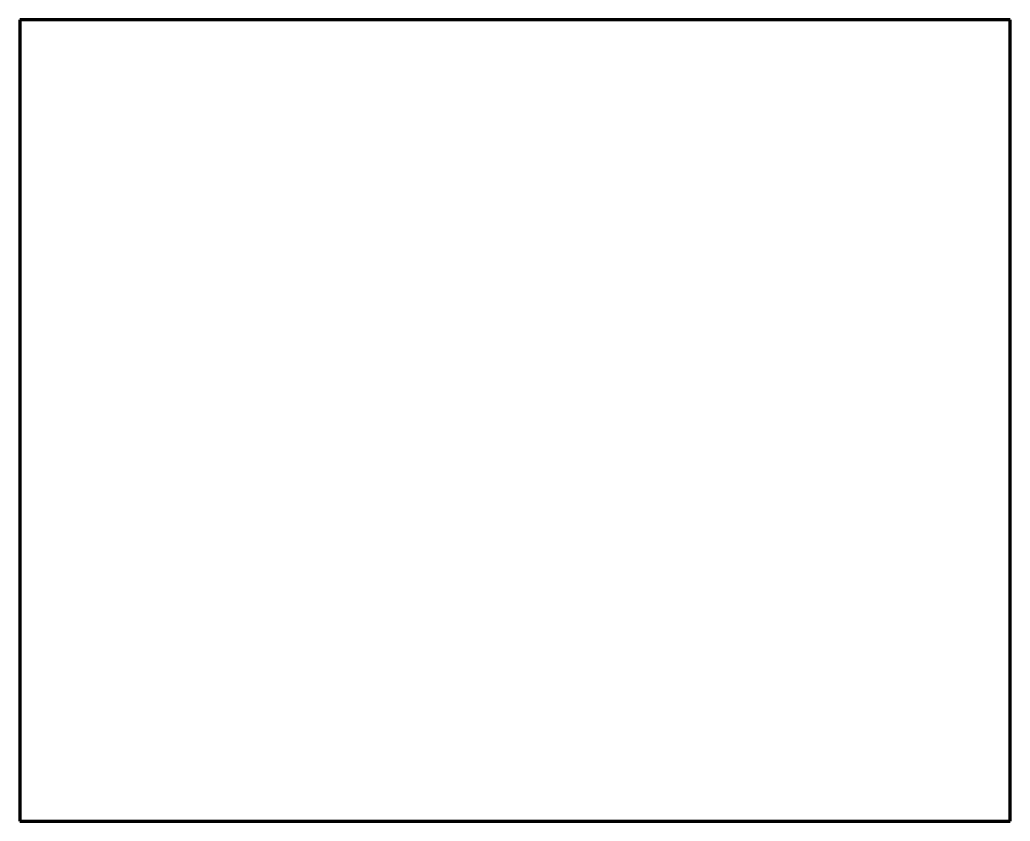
# Model space of a CAD drawing. Header units: inches. Extents: x 0 to 16.4, y 0 to 13.2.
import ezdxf

# ---------------------------------------------------------------- set-up
doc = ezdxf.new("R2010")
doc.units = ezdxf.units.IN
doc.header["$MEASUREMENT"] = 0

msp = doc.modelspace()

# ---------------------------------------------------------------- linework, layer by layer
at = {"color": 7, "lineweight": 90}
for p, q in [((0, 13.25), (0, 0)), ((16.375, 13.25), (0, 13.25)), ((16.375, 0), (16.375, 13.25)), ((0, 0), (16.375, 0))]:
    msp.add_line(p, q, dxfattribs=at)

doc.saveas('drawing.dxf')
